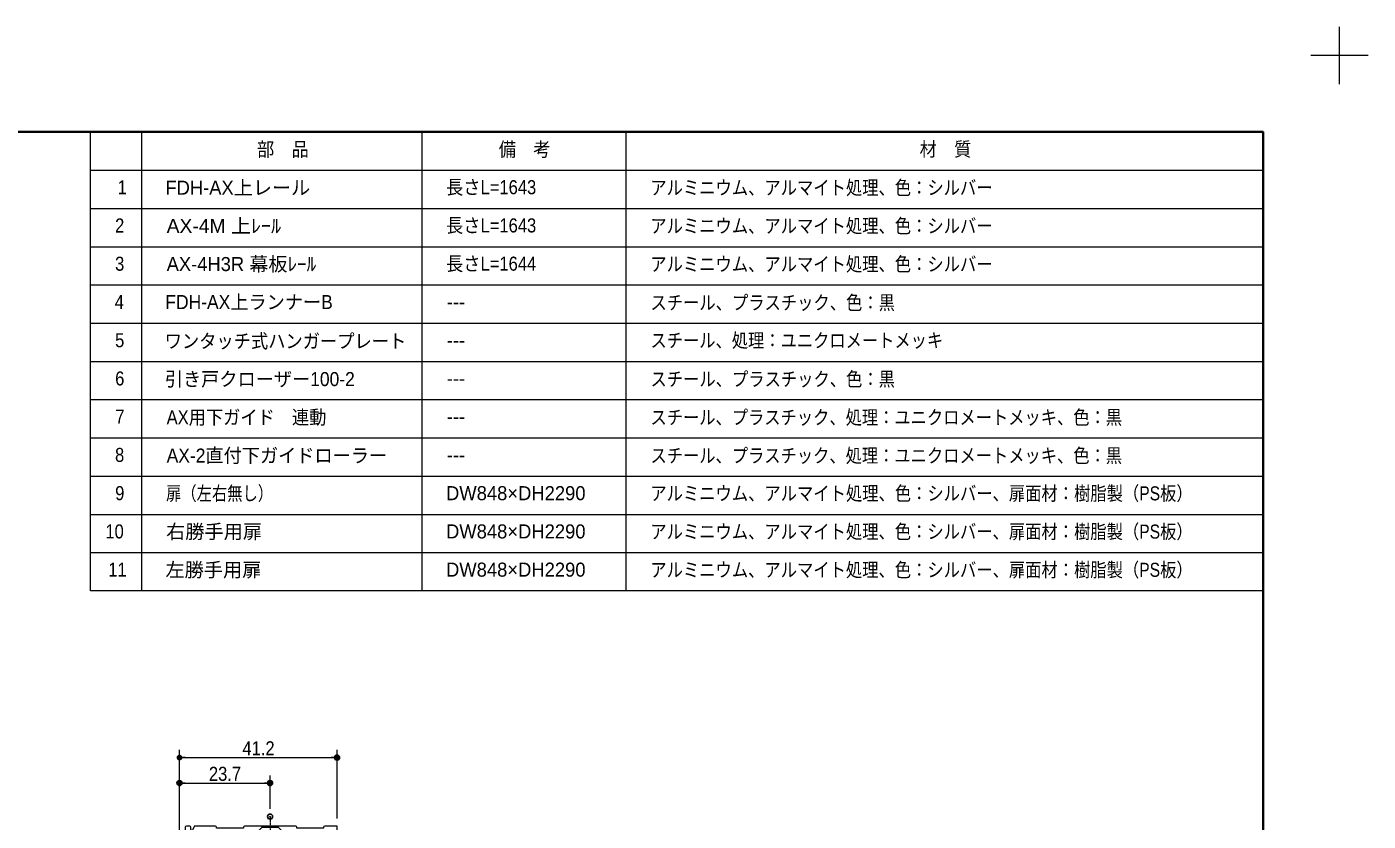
# Model space of a CAD drawing. Units: millimetres, scale not verified. Extents: x -4547 to 4547, y -2284 to 2284.
# Drawn here: x -765 to 1866, y 726 to 2284 of the extents above; entities that cross this region are included whole.
import ezdxf
from ezdxf.enums import TextEntityAlignment as Align

# ---------------------------------------------------------------- set-up
doc = ezdxf.new("R2010")
doc.units = ezdxf.units.MM
doc.header["$LTSCALE"] = 20
doc.header["$PDMODE"] = 32
doc.header["$PDSIZE"] = 10
doc.linetypes.add('USER2', pattern=[2.91, 1.76, -0.4, 0.35, -0.4])
for name, color, linetype, lineweight in [('0-0_1図面枠', 7, 'Continuous', 20), ('0-1_3一般', 7, 'Continuous', 15), ('0-3_0', 7, 'Continuous', 25), ('0-5_2寸法-1', 7, 'Continuous', 15)]:
    doc.layers.add(name, color=color, linetype=linetype, lineweight=lineweight)
doc.layers.add('0-4_Defpoints', color=7, linetype='Continuous')
doc.styles.add('ＭＳ Ｐゴシック', font='')
doc.styles.get('ＭＳ Ｐゴシック').set_extended_font_data('MS PGothic')

# ---------------------------------------------------------------- blocks, each defined once
blk = doc.blocks.new('グループ')
at = {"layer": '0-0_1図面枠', "lineweight": 15}
for p, q in [((63000, 43425), (63000, 45675)), ((64125, 44550), (61875, 44550))]:
    blk.add_line(p, q, dxfattribs=at)
blk = doc.blocks.new('グループ-2')
at = {"layer": '0-0_1図面枠', "lineweight": 35}
blk.add_lwpolyline([(-60000, 41550), (60000, 41550), (60000, -41550), (-60000, -41550)], close=True, dxfattribs=at)
blk = doc.blocks.new('図面枠')
at = {"layer": '0-0_1図面枠'}
for name in ['グループ', 'グループ-2']:
    blk.add_blockref(name, (0, 0), dxfattribs=at)
blk = doc.blocks.new('グループ-4')
at = {"layer": '0-0_1図面枠', "lineweight": 15}
for p, q in [((16000, 41550), (16000, 23550)), ((27000, 41550), (27000, 23550)), ((35000, 41550), (35000, 23550)), ((14000, 40050), (60000, 40050)), ((14000, 38550), (60000, 38550)), ((14000, 37050), (60000, 37050)), ((14000, 35550), (60000, 35550)), ((14000, 34050), (60000, 34050)), ((14000, 32550), (60000, 32550)), ((14000, 31050), (60000, 31050)), ((14000, 29550), (60000, 29550)), ((14000, 28050), (60000, 28050)), ((14000, 26550), (60000, 26550)), ((14000, 25050), (60000, 25050))]:
    blk.add_line(p, q, dxfattribs=at)
blk.add_lwpolyline([(14000, 41550), (60000, 41550), (60000, 23550), (14000, 23550)], close=True, dxfattribs=at)
blk = doc.blocks.new('グループ-40')
at = {"layer": '0-1_3一般', "lineweight": 5}
for p, q in [((17719.7, 14274), (17719.7, 13839)), ((17899.7, 14319), (17764.7, 14319)), ((17944.7, 14189.4), (17944.7, 14274)), ((18071.2, 14296.5), (18000.7, 14174.4)), ((18904.7, 14319), (18110.2, 14319)), ((18949.7, 14244), (18949.7, 14274)), ((19999.7, 14244), (18949.7, 14244)), ((19999.7, 14274), (19999.7, 14244)), ((22054.7, 14319), (20044.7, 14319)), ((20509.7, 14049), (20734.7, 14274)), ((20734.7, 14274), (20734.7, 14319)), ((21589.7, 14049), (21364.7, 14274)), ((22099.7, 14244), (22099.7, 14274)), ((23149.7, 14244), (22099.7, 14244)), ((23149.7, 14274), (23149.7, 14244)), ((23674.7, 14319), (23194.7, 14319)), ((23674.7, 8694), (23674.7, 14319)), ((17764.7, 13794), (17899.7, 13794)), ((17944.7, 13839), (17944.7, 13854)), ((17989.7, 13899), (18014.9, 13899)), ((18144.8, 13974), (18183.8, 14041.5)), ((18412.2, 14004), (18424.7, 14004)), ((18424.7, 14004), (18424.7, 11499)), ((18694.7, 13644), (18694.7, 13959)), ((18739.7, 14004), (19654.7, 14004)), ((19699.7, 13959), (19699.7, 13944)), ((19744.7, 13899), (20254.7, 13899)), ((20299.7, 13944), (20299.7, 14004)), ((20344.7, 14049), (21004.7, 14049)), ((21004.7, 14049), (21049.7, 14094)), ((21049.7, 14094), (21094.7, 14049)), ((21094.7, 14049), (21754.7, 14049)), ((21799.7, 14004), (21799.7, 13944)), ((21844.7, 13899), (22354.7, 13899)), ((22399.7, 13944), (22399.7, 13959)), ((22444.7, 14004), (23359.7, 14004)), ((23404.7, 13959), (23404.7, 13644)), ((18694.7, 12294), (18694.7, 13329)), ((18889.7, 13599), (18739.7, 13599)), ((18739.7, 13374), (18889.7, 13374)), ((18934.7, 13419), (18934.7, 13554)), ((23164.7, 13554), (23164.7, 13419)), ((23359.7, 13599), (23209.7, 13599)), ((23209.7, 13374), (23359.7, 13374)), ((23404.7, 13329), (23404.7, 12294)), ((18859.7, 12219), (18769.7, 12219)), ((18934.7, 12069), (18934.7, 12144)), ((23164.7, 12144), (23164.7, 12069)), ((23329.7, 12219), (23239.7, 12219)), ((18694.7, 11769), (18694.7, 11919)), ((18769.7, 11994), (18859.7, 11994)), ((19804.7, 11694), (18769.7, 11694)), ((19849.7, 11589), (19849.7, 11649)), ((22249.7, 11649), (22249.7, 11589)), ((23329.7, 11694), (22294.7, 11694)), ((23239.7, 11994), (23329.7, 11994)), ((23404.7, 11919), (23404.7, 11769)), ((18499.7, 11424), (18574.7, 11424)), ((18649.7, 11349), (18649.7, 9340.5)), ((18874.7, 8919), (18874.7, 11469)), ((18949.7, 11544), (19804.7, 11544)), ((22294.7, 11544), (23329.7, 11544)), ((23404.7, 11469), (23404.7, 8919)), ((17719.7, 10547.8), (17719.7, 10440.5)), ((18062.8, 10560.6), (17963.1, 10514.1)), ((19163.9, 8994), (19129.7, 8994)), ((22969.7, 8994), (22935.5, 8994)), ((17824.7, 8649), (17824.7, 8589)), ((18474.1, 8694), (17869.7, 8694)), ((17869.7, 8544), (20067.2, 8544)), ((19054.7, 8844), (18949.7, 8844)), ((19054.7, 8919), (19054.7, 8844)), ((20112.2, 8589), (20112.2, 8799.6)), ((21987.2, 8799.6), (21987.2, 8589)), ((22032.2, 8544), (23524.7, 8544)), ((23044.7, 8844), (23044.7, 8919)), ((23329.7, 8844), (23044.7, 8844)), ((23524.7, 8544), (23674.7, 8694))]:
    blk.add_line(p, q, dxfattribs=at)
at = {"layer": '0-1_3一般', "linetype": 'USER2', "lineweight": 5}
blk.add_line((21049.7, 14694), (21049.7, 8244.4), dxfattribs=at)
at = {"layer": '0-1_3一般', "lineweight": 5}
blk.add_lwpolyline([(20734.7, 14274), (21364.7, 14274), (21364.7, 14319)], dxfattribs=at)
for centre, radius, start, end in [((17764.7, 14274), 45, 90, 180), ((17899.7, 14274), 45, 0, 90), ((18110.2, 14274), 45, 90, 150), ((18904.7, 14274), 45, 0, 90), ((20044.7, 14274), 45, 90, 180), ((22054.7, 14274), 45, 0, 90), ((23194.7, 14274), 45, 90, 180), ((17764.7, 13839), 45, 180, 270), ((17899.7, 13839), 45, 270, 0), ((17974.7, 14189.4), 30, 180, 330), ((17989.7, 13854), 45, 90, 180), ((18014.9, 14049), 150, 270, 330), ((18274.7, 13989), 105, 23.57818, 150), ((18412.2, 14049), 45, 203.57818, 270), ((18739.7, 13959), 45, 90, 180), ((19654.7, 13959), 45, 0, 90), ((19744.7, 13944), 45, 180, 270), ((20254.7, 13944), 45, 270, 0), ((20344.7, 14004), 45, 90, 180), ((21754.7, 14004), 45, 0, 90), ((21844.7, 13944), 45, 180, 270), ((22354.7, 13944), 45, 270, 0), ((22444.7, 13959), 45, 90, 180), ((23359.7, 13959), 45, 0, 90), ((18739.7, 13644), 45, 180, 270), ((18739.7, 13329), 45, 90, 180), ((18889.7, 13554), 45, 0, 90), ((18889.7, 13419), 45, 270, 0), ((23209.7, 13554), 45, 90, 180), ((23209.7, 13419), 45, 180, 270), ((23359.7, 13644), 45, 270, 0), ((23359.7, 13329), 45, 0, 90), ((18769.7, 12294), 75, 180, 270), ((18859.7, 12144), 75, 0, 90), ((23239.7, 12144), 75, 90, 180), ((23329.7, 12294), 75, 270, 0), ((18769.7, 11919), 75, 90, 180), ((18769.7, 11769), 75, 180, 270), ((18859.7, 12069), 75, 270, 0), ((19804.7, 11649), 45, 0, 90), ((19804.7, 11589), 45, 270, 0), ((22294.7, 11649), 45, 90, 180), ((22294.7, 11589), 45, 180, 270), ((23239.7, 12069), 75, 180, 270), ((23329.7, 11919), 75, 0, 90), ((23329.7, 11769), 75, 270, 0), ((18499.7, 11499), 75, 180, 270), ((18574.7, 11349), 75, 0, 90), ((18949.7, 11469), 75, 90, 180), ((23329.7, 11469), 75, 0, 90), ((17764.7, 10547.8), 45, 94.57764, 180), ((17899.7, 10650), 150, 202.4905, 295), ((18050.6, 10486.6), 75, 1.23901, 80.59541), ((17764.7, 10440.5), 45, 180, 261.82139), ((18274.7, 13989), 3630, 261.82139, 264.72794), ((17937, 10329.6), 45, 3.56476, 84.72794), ((21154.1, 10530), 3178.3, 183.56476, 213.75409), ((21724.7, 10566), 3600, 181.23901, 200.80744), ((18499.7, 9340.5), 150, 200.80744, 0), ((19129.7, 8919), 75, 90, 180), ((19163.9, 8919), 75, 46.68151, 90), ((19729.7, 9519), 749.7, 226.68151, 295.13149), ((22369.7, 9519), 749.7, 244.86851, 313.31849), ((22935.5, 8919), 75, 90, 133.31849), ((22969.7, 8919), 75, 0, 90), ((17869.7, 8649), 45, 90, 180), ((17869.7, 8589), 45, 180, 270), ((18474.1, 8739), 45, 270, 33.75409), ((18949.7, 8919), 75, 180, 270), ((20067.2, 8799.6), 45, 0, 115.13149), ((20067.2, 8589), 45, 270, 0), ((22032.2, 8799.6), 45, 64.86851, 180), ((22032.2, 8589), 45, 180, 270), ((23329.7, 8919), 75, 270, 0)]:
    blk.add_arc(centre, radius, start, end, dxfattribs=at)
blk = doc.blocks.new('グループ-49')
at = {"layer": '0-1_3一般'}
blk.add_blockref('グループ-40', (0, 0), dxfattribs=at)
blk = doc.blocks.new('_Dot')
at = {"layer": '0-3_0'}
blk.add_line((-10, 0), (-20, 0), dxfattribs=at)
for points in [[(0, 0), (-10, 0), (-9.92, 1.25)], [(0, 0), (-9.92, -1.25), (-10, 0)], [(0, 0), (-9.92, 1.25), (-9.69, 2.49)], [(0, 0), (-9.69, -2.49), (-9.92, -1.25)], [(0, 0), (-9.69, 2.49), (-9.3, 3.68)], [(0, 0), (-9.3, -3.68), (-9.69, -2.49)], [(0, 0), (-9.3, 3.68), (-8.76, 4.82)], [(0, 0), (-8.76, -4.82), (-9.3, -3.68)], [(0, 0), (-8.76, 4.82), (-8.09, 5.88)], [(0, 0), (-8.09, -5.88), (-8.76, -4.82)], [(0, 0), (-8.09, 5.88), (-7.29, 6.85)], [(0, 0), (-7.29, -6.85), (-8.09, -5.88)], [(0, 0), (-7.29, 6.85), (-6.37, 7.71)], [(0, 0), (-6.37, -7.71), (-7.29, -6.85)], [(0, 0), (-6.37, 7.71), (-5.36, 8.44)], [(0, 0), (-5.36, -8.44), (-6.37, -7.71)], [(0, 0), (-5.36, 8.44), (-4.26, 9.05)], [(0, 0), (-4.26, -9.05), (-5.36, -8.44)], [(0, 0), (-4.26, 9.05), (-3.09, 9.51)], [(0, 0), (-3.09, -9.51), (-4.26, -9.05)], [(0, 0), (-3.09, 9.51), (-1.87, 9.82)], [(0, 0), (-1.87, -9.82), (-3.09, -9.51)], [(0, 0), (-1.87, 9.82), (-0.63, 9.98)], [(0, 0), (-0.63, -9.98), (-1.87, -9.82)], [(0, 0), (-0.63, 9.98), (0.63, 9.98)], [(0, 0), (0.63, -9.98), (-0.63, -9.98)], [(0, 0), (0.63, 9.98), (1.87, 9.82)], [(0, 0), (1.87, 9.82), (3.09, 9.51)], [(0, 0), (3.09, 9.51), (4.26, 9.05)], [(0, 0), (4.26, 9.05), (5.36, 8.44)], [(0, 0), (5.36, 8.44), (6.37, 7.71)], [(0, 0), (6.37, 7.71), (7.29, 6.85)], [(0, 0), (7.29, 6.85), (8.09, 5.88)], [(0, 0), (8.09, 5.88), (8.76, 4.82)], [(0, 0), (8.76, 4.82), (9.3, 3.68)], [(0, 0), (9.3, 3.68), (9.69, 2.49)], [(0, 0), (9.69, 2.49), (9.92, 1.25)], [(0, 0), (9.92, 1.25), (10, 0)], [(0, 0), (1.87, -9.82), (0.63, -9.98)], [(0, 0), (3.09, -9.51), (1.87, -9.82)], [(0, 0), (4.26, -9.05), (3.09, -9.51)], [(0, 0), (5.36, -8.44), (4.26, -9.05)], [(0, 0), (6.37, -7.71), (5.36, -8.44)], [(0, 0), (7.29, -6.85), (6.37, -7.71)], [(0, 0), (8.09, -5.88), (7.29, -6.85)], [(0, 0), (8.76, -4.82), (8.09, -5.88)], [(0, 0), (9.3, -3.68), (8.76, -4.82)], [(0, 0), (9.69, -2.49), (9.3, -3.68)], [(0, 0), (9.92, -1.25), (9.69, -2.49)], [(0, 0), (10, 0), (9.92, -1.25)]]:
    blk.add_solid(points, dxfattribs=at)

msp = doc.modelspace()

# ---------------------------------------------------------------- linework, layer by layer
at = {"layer": '0-4_Defpoints'}
for p in [(-156.89, 850.37), (-465.89, 800.37), (-288.14, 800.37), (-288.14, 734.7)]:
    msp.add_point(p, dxfattribs=at)
at = {"layer": '0-5_2寸法-1'}
for p, q in [((-465.89, 815.37), (-465.89, 865.37)), ((-454.63, 850.37), (-168.14, 850.37)), ((-156.89, 730.95), (-156.89, 865.37)), ((-465.89, 708.43), (-465.89, 815.37)), ((-454.63, 800.37), (-299.39, 800.37)), ((-288.14, 749.7), (-288.14, 815.37))]:
    msp.add_line(p, q, dxfattribs=at)

# ---------------------------------------------------------------- block references
at = {"layer": '0-0_1図面枠', "xscale": 0.05, "yscale": 0.05}
for name in ['図面枠', 'グループ-4']:
    msp.add_blockref(name, (-1340.62, 0), dxfattribs=at)
at = {"layer": '0-1_3一般', "xscale": 0.05, "yscale": 0.05}
msp.add_blockref('グループ-49', (-1340.62, 0), dxfattribs=at)
at = {"layer": '0-5_2寸法-1', "xscale": 0.5627563, "yscale": 0.5627563, "rotation": 180}
for p in [(-465.89, 850.37), (-465.89, 800.37)]:
    msp.add_blockref('_Dot', p, dxfattribs=at)
at = {"layer": '0-5_2寸法-1', "xscale": 0.5627563, "yscale": 0.5627563}
for p in [(-156.89, 850.37), (-288.14, 800.37)]:
    msp.add_blockref('_Dot', p, dxfattribs=at)

# ---------------------------------------------------------------- texts
at = {"layer": '0-0_1図面枠', "style": 'ＭＳ Ｐゴシック'}
for s, height, width, p in [('部\u3000品', 27.57, 0.9, (-313.84, 2021.45)), ('備\u3000考', 27.57, 0.9, (160.31, 2021.38)), ('材\u3000質', 27.57, 0.9, (985.82, 2021.73)), ('1', 27.57, 0.9, (-587.14, 1946.96)), ('長さL=1643', 27.57, 0.9, (56.91, 1947.16)), ('アルミニウム、アルマイト処理、色：シルバー', 27.57, 0.85, (457.65, 1946.24)), ('2', 27.57, 0.9, (-592.19, 1872.02)), ('AX-4M 上ﾚｰﾙ', 27.51, 1.05, (-491.06, 1871.22)), ('長さL=1643', 27.57, 0.9, (56.91, 1872.16)), ('アルミニウム、アルマイト処理、色：シルバー', 27.57, 0.85, (457.65, 1871.24)), ('3', 27.57, 0.9, (-592.19, 1797.02)), ('長さL=1644', 27.57, 0.9, (56.91, 1797.16)), ('アルミニウム、アルマイト処理、色：シルバー', 27.57, 0.85, (457.65, 1796.24)), ('4', 27.57, 0.9, (-592.93, 1722.02)), ('FDH-AX上ランナーB', 27.51, 0.95, (-493.52, 1721.95)), ('スチール、プラスチック、色：黒', 27.57, 0.85, (457.93, 1720.73)), ('ワンタッチ式ハンガープレート', 27.57, 0.9, (-494.94, 1645.3)), ('スチール、処理：ユニクロメートメッキ', 27.51, 0.85, (457.93, 1646.67)), ('5', 27.57, 0.9, (-592.19, 1647.02)), ('6', 27.57, 0.9, (-592.04, 1572.02)), ('引き戸クローザー100-2', 27.51, 0.95, (-494.66, 1570.81)), ('スチール、プラスチック、色：黒', 27.57, 0.85, (457.93, 1570.73)), ('7', 27.57, 0.9, (-591.76, 1497.02)), ('AX用下ガイド\u3000連動', 27.51, 0.9, (-491.06, 1495.87)), ('スチール、プラスチック、処理：ユニクロメートメッキ、色：黒', 27.51, 0.85, (457.93, 1495.73)), ('8', 27.57, 0.9, (-592.34, 1422.02)), ('AX-2直付下ガイドローラー', 27.51, 0.95, (-491.06, 1420.81)), ('スチール、プラスチック、処理：ユニクロメートメッキ、色：黒', 27.51, 0.85, (457.93, 1420.73)), ('9', 27.57, 0.9, (-592.04, 1347.02)), ('扉（左右無し）', 27.51, 0.8, (-492.35, 1346.67)), ('アルミニウム、アルマイト処理、色：シルバー、扉面材：樹脂製（PS板）', 27.57, 0.85, (457.65, 1346.6)), ('10', 27.57, 0.9, (-611.22, 1271.96)), ('アルミニウム、アルマイト処理、色：シルバー、扉面材：樹脂製（PS板）', 27.57, 0.85, (457.65, 1271.6)), ('アルミニウム、アルマイト処理、色：シルバー、扉面材：樹脂製（PS板）', 27.57, 0.85, (457.65, 1196.6)), ('11', 27.57, 0.9, (-605.59, 1196.96))]:
    msp.add_text(s, height=height, dxfattribs=dict(at, width=width)).set_placement(p, align=Align.BOTTOM_LEFT)
for s, height, p in [('FDH-AX上レール', 27.51, (-493.52, 1946.22)), ('AX-4H3R 幕板ﾚｰﾙ', 27.51, (-491.06, 1796.45)), ('---', 27.57, (58.36, 1722.02)), ('---', 27.57, (58.36, 1647.02)), ('---', 27.57, (58.36, 1572.02)), ('---', 27.57, (58.36, 1497.02)), ('---', 27.57, (58.36, 1422.02)), ('DW848×DH2290', 27.57, (56.91, 1346.96)), ('右勝手用扉', 27.57, (-492.07, 1271.6)), ('DW848×DH2290', 27.57, (56.91, 1271.96)), ('左勝手用扉', 27.57, (-493.36, 1196.6)), ('DW848×DH2290', 27.57, (56.91, 1196.96))]:
    msp.add_text(s, height=height, dxfattribs=at).set_placement(p, align=Align.BOTTOM_LEFT)
at = {"layer": '0-5_2寸法-1', "style": 'ＭＳ Ｐゴシック', "width": 0.9}
for s, p in [('41.2', (-342.51, 846.56)), ('23.7', (-408.21, 796.48))]:
    msp.add_text(s, height=27.57, dxfattribs=at).set_placement(p, align=Align.BOTTOM_LEFT)

doc.saveas('drawing.dxf')
